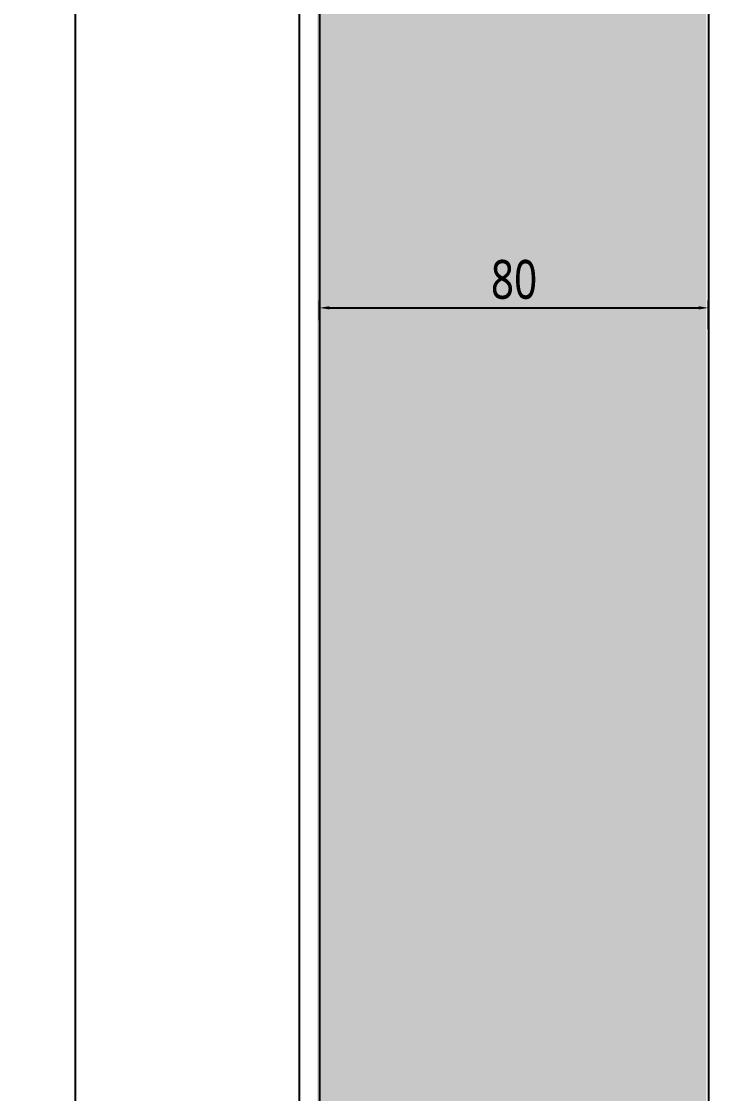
# Model space of a CAD drawing. Header units: millimetres. Extents: x -11 to 1219, y 0 to 1751.
# Drawn here: x -11 to 130.2, y 1100.3 to 1320.9 of the extents above; entities that cross this region are included whole.
import ezdxf

# ---------------------------------------------------------------- set-up
doc = ezdxf.new("R2010")
doc.units = ezdxf.units.MM
doc.header["$LTSCALE"] = 10
doc.layers.get('0').update_dxf_attribs({"linetype": 'CONTINUOUS'})
doc.layers.get('Defpoints').update_dxf_attribs({"linetype": 'CONTINUOUS'})
doc.layers.add('GRN_0.75mm^2', color=3, linetype='CONTINUOUS')
doc.layers.add('PSYMS', color=7, linetype='CONTINUOUS')
doc.styles.get("Standard").update_dxf_attribs({"font": '', "width": 0.8})
doc.styles.get('Standard').set_extended_font_data('Meiryo UI')
doc.dimstyles.get("Standard").update_dxf_attribs({"dimtxt": 8, "dimasz": 2, "dimexe": 1.5, "dimexo": 1.5, "dimgap": 1.8, "dimtad": 1, "dimdec": 3, "dimdsep": 46, "dimtxsty": 'Standard', "dimcen": 0, "dimclrd": 4, "dimclre": 4, "dimclrt": 4, "dimadec": 0, "dimazin": 0, "dimtfac": 1, "dimtdec": 3, "dimtmove": 0, "dimatfit": 3, "dimfxl": 1, "dimtolj": 1, "dimtzin": 1, "dimarcsym": 0})

# ---------------------------------------------------------------- blocks, each defined once
blk = doc.blocks.new('*D160')
at = {"layer": 'Defpoints', "color": 0, "transparency": 16777216}
for p in [(46.14, 1689.92), (0, 0), (46.14, 0)]:
    blk.add_point(p, dxfattribs=at)
at = {"layer": 'PSYMS', "color": 4, "lineweight": -2, "transparency": 16777216}
for p, q in [((44.64, 1689.92), (-1.5, 1689.92)), ((0, 1687.92), (0, 2)), ((44.64, 0), (-1.5, 0))]:
    blk.add_line(p, q, dxfattribs=at)
at = {"layer": 'PSYMS', "color": 4, "transparency": 16777216}
for points in [[(-0.33, 1687.92), (0.33, 1687.92), (0, 1689.92)], [(-0.33, 2), (0.33, 2), (0, 0)]]:
    blk.add_solid(points, dxfattribs=at)
at = {"layer": 'PSYMS', "color": 4, "transparency": 16777216, "insert": (-5.8, 844.96), "char_height": 8, "attachment_point": 5, "rotation": 90}
blk.add_mtext('\\A1;1689.915', dxfattribs=at)
blk = doc.blocks.new('*D162')
at = {"layer": 'Defpoints', "color": 0, "transparency": 16777216}
for p in [(130.25, 1261.98), (50.25, 1257.92), (130.25, 1256.11)]:
    blk.add_point(p, dxfattribs=at)
at = {"layer": 'PSYMS', "color": 4, "lineweight": -2, "transparency": 16777216}
for p, q in [((50.25, 1259.42), (50.25, 1263.48)), ((130.25, 1257.61), (130.25, 1263.48)), ((52.25, 1261.98), (128.25, 1261.98))]:
    blk.add_line(p, q, dxfattribs=at)
at = {"layer": 'PSYMS', "color": 4, "transparency": 16777216}
for points in [[(52.25, 1262.31), (52.25, 1261.65), (50.25, 1261.98)], [(128.25, 1262.31), (128.25, 1261.65), (130.25, 1261.98)]]:
    blk.add_solid(points, dxfattribs=at)
at = {"layer": 'PSYMS', "color": 4, "transparency": 16777216, "insert": (90.25, 1267.78), "char_height": 8, "attachment_point": 5}
blk.add_mtext('\\A1;80', dxfattribs=at)

msp = doc.modelspace()

# ---------------------------------------------------------------- hatches: boundary and pattern name
h = msp.add_hatch()
h.set_pattern_fill('CROSS', color=256)
h.set_pattern_definition([(0, (8921.3084, -13194.049), (6.35, 6.35), [3.175, -9.525]), (90, (8922.896, -13195.637), (-6.35, 6.35), [3.175, -9.525])])
h.paths.add_polyline_path([(129.8279, 1605.2555), (49.8279, 1605.2555), (49.8279, 335.0438), (129.8279, 335.0438)])

# ---------------------------------------------------------------- linework, layer by layer
for p, q in [((50.2487, 1605.4294), (50.2487, 335.0438)), ((130.2487, 1605.2555), (130.2487, 335.0438))]:
    msp.add_line(p, q)
at = {"layer": 'GRN_0.75mm^2'}
msp.add_line((46.1388, 0), (46.1388, 1689.915), dxfattribs=at)
msp.add_line((46.1388, 0), (46.1388, 1689.915), dxfattribs=at)

# ---------------------------------------------------------------- dimensions: what is measured, and where the dimension line sits
at = {"layer": 'PSYMS', "color": 7, "true_color": 0xffffff}
dim = msp.add_linear_dim(base=(0, 0), p1=(46.1388, 1689.915), p2=(46.1388, 0), angle=90, dimstyle='Standard', dxfattribs=at)
dim.commit()
dim.dimension.update_dxf_attribs({"geometry": '*D160', "text_midpoint": (-5.8, 844.9575)})
dim = msp.add_linear_dim(base=(130.2487, 1261.9798), p1=(50.2487, 1257.9183), p2=(130.2487, 1256.1132), dimstyle='Standard', dxfattribs=at)
dim.commit()
dim.dimension.update_dxf_attribs({"geometry": '*D162', "text_midpoint": (90.2487, 1267.7798)})

doc.saveas('drawing.dxf')
